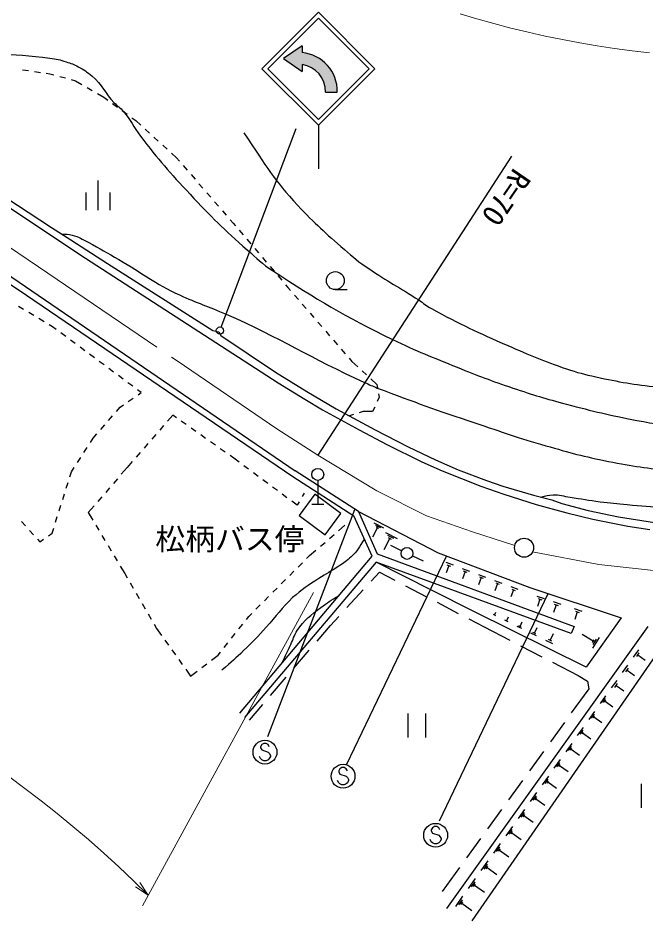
# Model space of a CAD drawing. Units: millimetres, scale not verified. Extents: x 40000 to 680000, y 20000 to 380000.
# Drawn here: x 398710 to 451336, y 243758 to 319443 of the extents above; entities that cross this region are included whole.
import ezdxf
from ezdxf.enums import TextEntityAlignment as Align

# ---------------------------------------------------------------- set-up
doc = ezdxf.new("R2010")
doc.units = ezdxf.units.MM
doc.header["$LTSCALE"] = 1000
doc.linetypes.add('CHAIN', pattern=[18.5, 12, -1.5, 3.5, -1.5])
for name, color, linetype, lineweight in [('M-BGD', 7, 'Continuous', 25), ('M-BMK', 2, 'CHAIN', 13), ('M-BMK-HTXT', 7, 'Continuous', 13), ('M-BMK-SRVR', 3, 'Continuous', 25), ('M-STR-HTXT', 7, 'Continuous', 13), ('M-STR-STRC', 7, 'Continuous', 25)]:
    doc.layers.add(name, color=color, linetype=linetype, lineweight=lineweight)
doc.styles.add('ＭＳ ゴシック', font='')
doc.styles.get('ＭＳ ゴシック').set_extended_font_data('MS Gothic')

msp = doc.modelspace()

# ---------------------------------------------------------------- hatches: boundary and pattern name
at = {"layer": 'M-STR-STRC'}
msp.add_hatch(color=256, dxfattribs=at).paths.add_polyline_path([(425468, 313233, 0.39588), (422512, 316544), (422512, 317128), (420948, 316042), (422512, 314956), (422512, 315539, -0.38773), (424468, 313233)])

# ---------------------------------------------------------------- linework, layer by layer
at = {"layer": 'M-BGD'}
for p, q in [((399095, 315108), (399590, 315036)), ((400085, 314965), (400580, 314893)), ((401074, 314821), (401365, 314779)), ((401365, 314779), (401722, 314682)), ((402205, 314551), (402687, 314419)), ((403170, 314288), (403527, 314191)), ((403527, 314191), (404065, 313880)), ((404498, 313629), (404931, 313379)), ((405363, 313128), (405901, 312817)), ((405901, 312817), (406233, 312572)), ((406635, 312275), (407038, 311978)), ((407440, 311681), (407842, 311384)), ((408244, 311087), (408576, 310842)), ((408576, 310842), (408989, 310465)), ((409358, 310128), (409728, 309791)), ((410097, 309454), (410467, 309117)), ((410836, 308781), (411205, 308444)), ((411575, 308107), (411988, 307730)), ((411988, 307730), (412233, 307448)), ((412560, 307070), (412888, 306693)), ((405393, 305826), (405393, 303326)), ((413216, 306315), (413543, 305937)), ((413871, 305559), (414199, 305182)), ((404393, 304826), (404393, 303326)), ((406393, 304826), (406393, 303326)), ((414526, 304804), (414854, 304426)), ((415182, 304049), (415509, 303671)), ((415837, 303293), (416165, 302916)), ((416492, 302538), (416737, 302256)), ((416737, 302256), (416923, 302037)), ((417247, 301657), (417572, 301276)), ((417896, 300895), (418220, 300514)), ((418544, 300134), (418868, 299753)), ((419192, 299372), (419517, 298992)), ((419841, 298611), (420165, 298230)), ((420489, 297850), (420813, 297469)), ((421137, 297088), (421324, 296869)), ((421324, 296869), (421554, 296603)), ((421881, 296224), (422207, 295846)), ((425302, 296684), (426302, 296684)), ((399177, 295017), (398748, 295273)), ((422534, 295467), (422861, 295089)), ((400035, 294503), (399606, 294760)), ((423188, 294710), (423514, 294332)), ((400893, 293989), (400464, 294246)), ((401591, 293571), (401322, 293733)), ((423841, 293953), (424168, 293575)), ((401900, 293343), (401591, 293571)), ((402703, 292747), (402301, 293045)), ((424494, 293196), (424821, 292818)), ((403506, 292151), (403105, 292449)), ((425148, 292439), (425475, 292061)), ((404309, 291556), (403908, 291854)), ((425801, 291682), (426128, 291304)), ((405113, 290960), (404711, 291258)), ((405916, 290365), (405514, 290662)), ((426455, 290925), (426685, 290658)), ((426685, 290658), (427182, 290203)), ((406719, 289769), (406318, 290067)), ((407523, 289173), (407121, 289471)), ((427551, 289865), (427919, 289527)), ((428288, 289189), (428785, 288733)), ((408326, 288578), (407924, 288876)), ((428785, 288733), (428839, 288446)), ((409036, 288051), (408727, 288280)), ((408771, 287867), (409036, 288051)), ((428987, 287667), (428812, 287287)), ((428933, 287955), (428987, 287667)), ((407274, 286827), (407539, 287011)), ((407949, 287296), (408360, 287582)), ((406301, 285715), (406630, 286091)), ((406959, 286468), (407274, 286827)), ((411673, 286158), (411237, 285657)), ((411984, 285938), (411673, 286158)), ((426813, 286201), (426477, 286096)), ((427627, 286453), (427291, 286349)), ((428426, 286453), (427627, 286453)), ((428602, 286833), (428426, 286453)), ((405642, 284962), (405972, 285339)), ((412800, 285361), (412392, 285650)), ((404999, 284227), (405313, 284586)), ((410909, 285279), (410581, 284902)), ((413617, 284784), (413209, 285073)), ((404770, 283872), (404999, 284227)), ((410253, 284524), (409925, 284147)), ((414434, 284207), (414025, 284495)), ((415250, 283630), (414842, 283918)), ((404228, 283031), (404499, 283452)), ((409597, 283770), (409269, 283392)), ((416067, 283053), (415659, 283341)), ((403687, 282191), (403958, 282611)), ((408941, 283015), (408613, 282638)), ((416786, 282544), (416475, 282764)), ((417230, 282215), (416786, 282544)), ((403187, 281415), (403416, 281770)), ((407849, 281759), (407366, 281198)), ((408284, 282260), (407849, 281759)), ((418033, 281619), (417631, 281917)), ((403052, 280986), (403187, 281415)), ((407039, 280819), (406713, 280440)), ((418836, 281023), (418434, 281321)), ((427231, 278074), (421949, 281478)), ((402751, 280033), (402901, 280510)), ((406387, 280061), (406061, 279682)), ((419639, 280427), (419237, 280725)), ((420442, 279831), (420040, 280129)), ((423834, 280690), (423834, 278690)), ((402450, 279079), (402600, 279556)), ((405734, 279303), (405408, 278924)), ((421245, 279235), (420843, 279533)), ((422690, 279624), (422517, 279331)), ((402149, 278125), (402299, 278602)), ((405082, 278546), (404599, 277985)), ((422090, 278607), (421646, 278937)), ((422263, 278900), (422090, 278607)), ((423334, 278690), (424334, 278690)), ((404599, 277985), (404969, 277366)), ((399008, 277239), (399342, 276868)), ((401848, 277172), (401998, 277649)), ((428531, 277141), (429335, 276724)), ((399677, 276496), (400012, 276125)), ((401254, 276048), (401562, 276266)), ((401562, 276266), (401697, 276695)), ((405226, 276937), (405482, 276508)), ((425576, 276467), (426108, 276922)), ((428829, 276732), (428412, 275928)), ((428680, 276936), (429082, 276728)), ((428728, 276784), (428929, 276680)), ((429506, 276331), (430478, 275826)), ((400346, 275753), (400537, 275541)), ((400537, 275541), (400846, 275759)), ((405739, 276079), (405996, 275650)), ((424817, 275816), (425196, 276142)), ((429866, 275835), (429362, 274863)), ((429686, 276083), (430172, 275831)), ((429744, 275898), (429988, 275772)), ((406252, 275220), (406509, 274791)), ((423146, 274385), (423677, 274841)), ((424057, 275166), (424437, 275491)), ((430862, 274790), (429967, 275238)), ((406765, 274362), (407022, 273933)), ((422894, 274134), (423146, 274385)), ((431764, 274359), (432674, 273945)), ((407279, 273504), (407649, 272886)), ((422187, 273427), (422541, 273780)), ((445060, 267859), (428717, 273836)), ((434562, 273829), (435179, 273597)), ((434812, 273559), (434580, 272942)), ((434658, 273617), (434967, 273501)), ((435931, 273314), (436541, 273085)), ((407649, 272886), (407859, 272521)), ((421480, 272720), (421834, 273073)), ((428301, 272238), (428998, 272998)), ((428998, 272998), (430288, 272322)), ((436179, 273047), (435949, 272436)), ((436026, 273104), (436331, 272989)), ((437294, 272802), (437897, 272575)), ((437539, 272537), (437312, 271934)), ((437388, 272594), (437690, 272481)), ((408110, 272088), (408360, 271655)), ((420773, 272012), (421126, 272366)), ((431174, 271858), (432946, 270930)), ((438650, 272292), (439247, 272068)), ((438892, 272031), (438667, 271434)), ((438743, 272087), (439041, 271975)), ((439999, 271785), (440589, 271563)), ((408610, 271223), (408861, 270790)), ((419359, 270598), (419712, 270952)), ((420066, 271305), (420419, 271659)), ((426272, 270028), (427625, 271502)), ((440238, 271526), (440016, 270936)), ((440091, 271582), (440386, 271471)), ((442186, 270994), (442805, 270787)), ((409111, 270357), (409361, 269924)), ((418652, 269891), (419005, 270245)), ((433832, 270466), (435603, 269538)), ((442444, 270735), (442237, 270116)), ((442289, 270787), (442598, 270684)), ((443546, 270539), (444200, 270321)), ((443819, 270267), (443600, 269613)), ((443655, 270321), (443982, 270212)), ((409612, 269491), (409862, 269059)), ((418047, 269286), (418298, 269538)), ((438744, 269342), (438551, 269438)), ((438647, 269390), (438766, 269632)), ((445311, 269950), (445964, 269731)), ((445583, 269677), (445365, 269024)), ((445420, 269732), (445746, 269623)), ((417846, 269033), (418047, 269286)), ((424899, 268532), (425596, 269291)), ((436489, 269074), (437780, 268399)), ((439784, 268829), (439504, 268967)), ((439644, 268898), (439816, 269248)), ((440781, 268453), (440966, 268827)), ((449271, 269154), (446338, 265038)), ((410112, 268626), (410323, 268261)), ((410323, 268261), (410728, 267696)), ((417225, 268249), (417536, 268641)), ((423774, 267218), (424899, 268532)), ((434646, 244799), (451514, 268434)), ((437780, 268399), (439935, 267287)), ((440922, 268268), (440548, 268452)), ((440875, 268407), (440688, 268500)), ((442108, 267831), (441869, 267949)), ((441989, 267890), (442224, 268367)), ((445316, 268448), (445060, 267859)), ((411019, 267290), (411311, 266884)), ((416604, 267466), (416915, 267857)), ((442168, 267653), (441691, 267888)), ((443532, 266980), (442942, 267271)), ((443458, 267200), (443163, 267346)), ((443310, 267273), (443601, 267863)), ((446903, 267215), (445995, 267770)), ((446973, 267329), (446834, 267101)), ((447408, 267531), (446853, 266622)), ((447156, 267373), (446878, 266918)), ((411602, 266477), (411893, 266071)), ((415983, 266682), (416294, 267074)), ((421822, 264940), (423123, 266459)), ((440824, 266828), (442601, 265911)), ((450299, 265871), (450735, 266482)), ((412185, 265665), (412476, 265258)), ((414919, 265616), (415472, 266037)), ((415472, 266037), (415673, 266290)), ((452402, 266370), (436743, 243758)), ((450561, 265914), (450779, 266220)), ((450670, 266067), (451282, 265631)), ((414123, 265011), (414521, 265313)), ((443490, 265453), (445645, 264341)), ((449382, 264586), (449829, 265212)), ((449650, 264631), (449874, 264944)), ((412767, 264852), (413173, 264287)), ((413173, 264287), (413725, 264708)), ((419871, 262661), (421172, 264180)), ((445645, 264341), (446436, 263866)), ((449762, 264787), (450388, 264340)), ((446436, 263866), (446536, 263216)), ((448455, 263287), (448912, 263927)), ((448729, 263333), (448958, 263653)), ((448844, 263493), (449484, 263035)), ((446536, 263216), (445082, 261205)), ((447517, 261972), (447985, 262628)), ((418096, 260588), (419221, 261901)), ((447716, 262078), (447950, 262406)), ((447856, 262101), (447973, 262265)), ((447915, 262183), (448570, 261715)), ((431371, 261149), (431371, 259149)), ((432871, 261149), (432871, 259149)), ((446568, 260643), (447047, 261314)), ((444496, 260395), (443324, 258774)), ((446772, 260751), (447011, 261086)), ((446915, 260775), (447035, 260943)), ((446975, 260859), (447646, 260380)), ((445609, 259299), (446098, 259985)), ((445817, 259409), (446062, 259752)), ((445964, 259434), (446086, 259605)), ((446025, 259519), (446711, 259030)), ((444638, 257939), (445139, 258640)), ((444851, 258052), (445101, 258402)), ((445001, 258077), (445126, 258252)), ((445064, 258164), (445765, 257664)), ((442738, 257964), (441566, 256344)), ((443657, 256564), (444168, 257280)), ((443874, 256679), (444130, 257037)), ((444028, 256704), (444155, 256883)), ((444092, 256794), (444808, 256283)), ((442664, 255172), (443186, 255904)), ((440980, 255533), (439808, 253913)), ((442886, 255290), (443147, 255656)), ((443043, 255316), (443173, 255499)), ((443108, 255408), (443840, 254885)), ((450942, 255244), (450942, 253244)), ((441660, 253765), (442193, 254513)), ((441887, 253885), (442153, 254259)), ((442047, 253912), (442180, 254099)), ((442114, 254006), (442862, 253472)), ((439222, 253102), (438050, 251482)), ((440644, 252342), (441189, 253106)), ((440876, 252465), (441148, 252847)), ((441039, 252492), (441176, 252683)), ((441108, 252588), (441872, 252042)), ((439616, 250902), (440173, 251683)), ((439853, 251028), (440132, 251418)), ((437464, 250672), (436292, 249051)), ((440020, 251056), (440160, 251251)), ((440090, 251153), (440870, 250596)), ((438577, 249446), (439146, 250243)), ((438819, 249574), (439103, 249973)), ((438990, 249603), (439132, 249802)), ((439061, 249702), (439857, 249134)), ((437526, 247974), (438107, 248787)), ((437773, 248104), (438063, 248511)), ((437947, 248133), (438092, 248337)), ((435705, 248241), (434251, 246230)), ((438020, 248235), (438833, 247655)), ((436463, 246484), (437056, 247314)), ((436715, 246617), (437011, 247032)), ((436893, 246647), (437041, 246855)), ((436967, 246751), (437797, 246158)), ((435388, 244977), (435992, 245824)), ((435645, 245113), (435947, 245537)), ((435826, 245144), (435977, 245355)), ((435902, 245250), (436749, 244645))]:
    msp.add_line(p, q, dxfattribs=at)
for points in [[(374801, 315907), (376963, 315229), (380016, 314169), (380949, 313830), (383832, 312558), (386376, 311286), (388326, 310268), (390913, 308784), (393796, 307045), (396679, 305053), (401512, 301873)], [(338592, 313491), (350506, 313915), (353474, 313915), (355297, 313872), (357672, 313745), (359834, 313576), (362124, 313321), (362802, 313236), (365431, 312770), (367169, 312388), (369289, 311837), (371918, 311031), (375522, 309802), (379931, 308106), (381924, 307258), (383662, 306452), (387606, 304417), (391549, 302085), (397103, 298438), (421949, 281478)], [(397909, 303611), (403887, 299625), (420507, 288856), (422754, 287499), (424238, 286608), (427291, 284912), (429623, 283683), (432549, 282241), (434245, 281478), (437509, 280206), (439417, 279527), (442131, 278679), (444717, 277959), (446880, 277450), (449805, 276856), (451671, 276559)], [(391421, 301449), (398714, 296700), (421737, 281012), (426843, 277713)], [(401512, 301873), (403124, 300855), (406219, 298862), (415038, 293265), (415547, 293138), (415716, 292841), (420295, 289746), (422924, 288135), (425383, 286693), (428648, 284912), (431404, 283513), (433693, 282411), (435601, 281563), (437976, 280672), (439332, 280206), (441919, 279443)], [(441919, 279443), (443445, 279061), (444293, 278764), (446498, 278171), (449042, 277619), (452052, 277153)], [(427231, 278074), (433924, 274603), (441614, 271712), (449271, 269154)], [(427231, 278074), (428812, 274537), (445316, 268448)], [(417298, 261164), (428400, 274336), (426843, 277713)], [(433416, 271445), (428717, 273836), (417693, 260812)], [(446338, 265038), (436898, 269695), (433416, 271445)]]:
    msp.add_lwpolyline(points, dxfattribs=at)
msp.add_lwpolyline([(422266, 277756), (424454, 276134), (425771, 277910), (423582, 279532)], close=True, dxfattribs=at)
for centre, radius in [((425302, 297434), 750), ((415629, 293245), 305), ((423834, 281190), 500), ((431309, 274567), 500)]:
    msp.add_circle(centre, radius, dxfattribs=at)
for points, knots in [([(271643, 303062), (272158, 303096), (272317, 303120), (272745, 303189), (273543, 303318), (273979, 303464), (274738, 303740), (276399, 304345), (277184, 305013), (278745, 305841), (280849, 306957), (282046, 307551), (284109, 308743), (286575, 310169), (287853, 311141), (290299, 312601), (292682, 314025), (293920, 315016), (296447, 316163), (297312, 316556), (297825, 316712), (298725, 317020), (299139, 317162), (299370, 317251), (299796, 317350), (301033, 317638), (301759, 317615), (303018, 317780), (304393, 317961), (305159, 318099), (306538, 318240), (308471, 318439), (309574, 318353), (311499, 318622), (313509, 318902), (314585, 319344), (316587, 319682), (318228, 319959), (319165, 320019), (320827, 320106), (327460, 320452), (331187, 319685), (337829, 319766), (341774, 319814), (343989, 319853), (347920, 320190), (349350, 320313), (350153, 320404), (351566, 320656), (354259, 321136), (355731, 321604), (358435, 322013), (359372, 322155), (359905, 322189), (360852, 322225), (361795, 322261), (362329, 322277), (363269, 322183), (368950, 321609), (371958, 320211), (377557, 319087), (380764, 318444), (382553, 318033), (385783, 317518), (388452, 317092), (389958, 316901), (392651, 316670), (396058, 316378), (398000, 316559), (401386, 316076), (401923, 316000), (402228, 315953), (402742, 315780), (403150, 315642), (403382, 315563), (403760, 315356), (404231, 315097), (404497, 314943), (404905, 314592), (405769, 313848), (405970, 313159), (406770, 312345), (407058, 312053), (407266, 311935), (407533, 311624), (408178, 310876), (408381, 310336), (408975, 309547), (410480, 307548), (411421, 306498), (413130, 304671), (414914, 302763), (415953, 301724), (417921, 300007), (418728, 299303), (419141, 298849), (420041, 298268), (423845, 295817), (426017, 294475), (430090, 292502), (432166, 291496), (433379, 291038), (435517, 290170), (437318, 289438), (438338, 289051), (440181, 288431), (441919, 287847), (442901, 287537), (444675, 287074), (446961, 286478), (448248, 286161), (450568, 285718), (452114, 285422), (452989, 285291), (454554, 285124), (455577, 285015), (456154, 284978), (457183, 284954), (458690, 284919), (459541, 284894), (461041, 285039), (463957, 285321), (465612, 285457), (468461, 286141), (468879, 286242), (469108, 286319), (469521, 286438), (470815, 286812), (471543, 287009), (472828, 287413), (474428, 287916), (475308, 288253), (476856, 288897), (480913, 290585), (483026, 291894), (487074, 293603), (489755, 294735), (491335, 295172), (494028, 296274), (495133, 296726), (495758, 296970), (496826, 297504), (498014, 298097), (498681, 298436), (499794, 299157), (501854, 300492), (503003, 301267), (504882, 302846), (505923, 303720), (506474, 304250), (507426, 305220), (508356, 306168), (508820, 306756), (509631, 307807), (510271, 308636), (510604, 309122), (511158, 310011), (511662, 310823), (511925, 311296), (512302, 312174), (512573, 312804), (512763, 313154), (512896, 313827), (513157, 315146), (513258, 315898), (513340, 317239), (513354, 317468), (513363, 317546), (513370, 317825)], [0, 0, 0, 0, 1, 1, 1, 2, 2, 2, 3, 3, 3, 4, 4, 4, 5, 5, 5, 6, 6, 6, 7, 7, 7, 8, 8, 8, 9, 9, 9, 10, 10, 10, 11, 11, 11, 12, 12, 12, 13, 13, 13, 14, 14, 14, 15, 15, 15, 16, 16, 16, 17, 17, 17, 18, 18, 18, 19, 19, 19, 20, 20, 20, 21, 21, 21, 22, 22, 22, 23, 23, 23, 24, 24, 24, 25, 25, 25, 26, 26, 26, 27, 27, 27, 28, 28, 28, 29, 29, 29, 30, 30, 30, 31, 31, 31, 32, 32, 32, 33, 33, 33, 34, 34, 34, 35, 35, 35, 36, 36, 36, 37, 37, 37, 38, 38, 38, 39, 39, 39, 40, 40, 40, 41, 41, 41, 42, 42, 42, 43, 43, 43, 44, 44, 44, 45, 45, 45, 46, 46, 46, 47, 47, 47, 48, 48, 48, 49, 49, 49, 50, 50, 50, 51, 51, 51, 52, 52, 52, 53, 53, 53, 54, 54, 54, 55, 55, 55, 56, 56, 56, 56]), ([(402341, 301350), (402751, 301337), (402901, 301315), (403251, 301237), (403809, 301112), (404084, 300911), (404591, 300647), (405610, 300117), (406156, 299774), (407152, 299201), (409146, 298055), (410150, 297196), (412239, 296233), (413737, 295543), (414629, 295281), (416140, 294622), (420778, 292601), (423148, 290981), (427758, 288898), (428170, 288712), (428395, 288593), (428818, 288432), (431989, 287223), (433782, 286583), (437001, 285506), (439310, 284733), (440597, 284274), (442936, 283598), (444970, 283010), (446116, 282687), (448194, 282283), (450263, 281881), (451436, 281702), (453536, 281520), (456178, 281291), (457669, 281264), (460320, 281265), (462491, 281267), (463708, 281301), (465875, 281435), (468396, 281591), (469816, 281647), (472319, 281986), (474311, 282256), (475417, 282505), (477365, 283004), (478319, 283248), (478843, 283424), (479782, 283724), (482116, 284472), (483493, 284730), (485718, 285759), (490173, 287821), (492645, 289120), (496657, 291950), (496946, 292154), (497092, 292291), (497377, 292501), (498565, 293375), (499301, 293768), (500473, 294663), (503019, 296609), (504320, 297861), (506663, 300048), (508538, 301798), (509595, 302778), (511327, 304669), (512513, 305964), (513193, 306700), (514126, 308188), (514763, 309205), (515035, 309831), (515482, 310944), (516291, 312954), (516302, 313884), (516620, 316372)], [0, 0, 0, 0, 1, 1, 1, 2, 2, 2, 3, 3, 3, 4, 4, 4, 5, 5, 5, 6, 6, 6, 7, 7, 7, 8, 8, 8, 9, 9, 9, 10, 10, 10, 11, 11, 11, 12, 12, 12, 13, 13, 13, 14, 14, 14, 15, 15, 15, 16, 16, 16, 17, 17, 17, 18, 18, 18, 19, 19, 19, 20, 20, 20, 21, 21, 21, 22, 22, 22, 23, 23, 23, 24, 24, 24, 25, 25, 25, 25]), ([(417643, 309816), (419573, 306894), (420147, 305904), (422161, 303738), (423589, 302202), (424472, 301417), (426062, 300049), (426830, 299388), (427255, 299002), (428097, 298438), (429704, 297361), (430666, 296853), (432294, 295809), (432716, 295539), (432915, 295327), (433354, 295088), (435794, 293761), (437209, 293100), (439757, 291993), (441652, 291169), (442712, 290689), (444675, 290042), (445621, 289730), (446159, 289568), (447134, 289364), (449154, 288942), (450295, 288710), (452349, 288516), (454460, 288317), (455240, 288336), (457776, 288389)], [0, 0, 0, 0, 1, 1, 1, 2, 2, 2, 3, 3, 3, 4, 4, 4, 5, 5, 5, 6, 6, 6, 7, 7, 7, 8, 8, 8, 9, 9, 9, 10, 10, 10, 10]), ([(442532, 279289), (442973, 279416), (443146, 279449), (443549, 279474), (444114, 279510), (444425, 279357), (444986, 279276), (445963, 279135), (446507, 279024), (447487, 278902), (448375, 278792), (448873, 278735), (449764, 278654), (451005, 278542), (451702, 278495), (452945, 278413), (453971, 278346), (454545, 278298), (455571, 278255), (458211, 278146), (459691, 278131), (462332, 278050), (463501, 278014), (464155, 277920), (465324, 277956), (466484, 277992), (466900, 278047), (468282, 278230)], [0, 0, 0, 0, 1, 1, 1, 2, 2, 2, 3, 3, 3, 4, 4, 4, 5, 5, 5, 6, 6, 6, 7, 7, 7, 8, 8, 8, 9, 9, 9, 9]), ([(427733, 275783), (427302, 275065), (427161, 274772), (426625, 274273), (426261, 273934), (426019, 273787), (425609, 273506), (424965, 273065), (424560, 272888), (423909, 272457), (423028, 271873), (422511, 271565), (421726, 270857), (420765, 269989), (420399, 269332), (419518, 268382), (418792, 267599), (418389, 267155), (417619, 266416), (416924, 265749), (416677, 265534), (415786, 264766)], [0, 0, 0, 0, 1, 1, 1, 2, 2, 2, 3, 3, 3, 4, 4, 4, 5, 5, 5, 6, 6, 6, 7, 7, 7, 7]), ([(420796, 265314), (421172, 266095), (421270, 266294), (421564, 266927), (421777, 267388), (421827, 267684), (422104, 268110), (422692, 269015), (423232, 269377), (424092, 270029), (424663, 270460), (424890, 270615), (425620, 271038)], [0, 0, 0, 0, 1, 1, 1, 2, 2, 2, 3, 3, 3, 4, 4, 4, 4])]:
    msp.add_open_spline(points, degree=3, knots=knots, dxfattribs=at)
at = {"layer": 'M-BMK'}
for points in [[(352725, 316442), (359325, 316116), (363758, 315466), (369565, 314091), (374131, 312675), (380571, 310334), (385654, 307984), (390261, 305459), (392427, 303943), (400417, 298602), (412032, 290706), (420389, 285013), (423822, 282796), (428788, 279826), (432937, 277726), (436786, 276377), (440343, 275235)], [(441839, 274694), (447393, 273639), (452742, 273039), (460198, 272608), (466589, 272800), (473904, 274000), (479303, 275462), (485154, 277383), (491936, 280099), (496827, 282740), (500776, 285473), (511266, 292884), (515469, 296303), (518419, 299485), (520843, 302843), (523968, 308284), (525514, 311532)]]:
    msp.add_lwpolyline(points, dxfattribs=at)
at = {"layer": 'M-BMK-SRVR'}
msp.add_line((440059, 307852), (423822, 282796), dxfattribs=at)
msp.add_circle((441121, 275046), 800, dxfattribs=at)
at = {"layer": 'M-STR-HTXT'}
for p, q in [((423478, 271285), (409133, 245023)), ((409619, 245912), (408912, 246973)), ((409619, 245912), (408558, 246619))]:
    msp.add_line(p, q, dxfattribs=at)
for points in [[(435760, 319809), (437173, 319382), (438594, 318981), (440021, 318605), (441455, 318255), (442895, 317930), (444340, 317632), (445791, 317359), (447246, 317112), (448705, 316892), (450168, 316698), (451635, 316529)], [(409619, 245912), (408398, 247111), (407157, 248288), (405895, 249442), (404612, 250574), (403310, 251683), (401988, 252769), (400647, 253831), (399287, 254869), (397909, 255883)]]:
    msp.add_lwpolyline(points, dxfattribs=at)
at = {"layer": 'M-STR-STRC'}
for p, q in [((419146, 315190), (423883, 319928)), ((419641, 315190), (423883, 319433)), ((423883, 319928), (428621, 315190)), ((423883, 319433), (428126, 315190)), ((422512, 317128), (420948, 316042)), ((422512, 317128), (422512, 316544)), ((420948, 316042), (422512, 314956)), ((419146, 315190), (423883, 310452)), ((419641, 315190), (423883, 310947)), ((422512, 315539), (422512, 314956)), ((423883, 310947), (428126, 315190)), ((423883, 310452), (428621, 315190)), ((424468, 313233), (425468, 313233)), ((423883, 310452), (423883, 306817)), ((415747, 293526), (422028, 310192)), ((419656, 259232), (426947, 278257)), ((426269, 256894), (434625, 274339)), ((434037, 252145), (443147, 271200)), ((419133, 258547), (419043, 258365)), ((419043, 258365), (419043, 258274)), ((419043, 258274), (419133, 258093)), ((419315, 258638), (419133, 258547)), ((419133, 258093), (419679, 257911)), ((419497, 258638), (419315, 258638)), ((419679, 258547), (419497, 258638)), ((419770, 258365), (419679, 258547)), ((419043, 257365), (418952, 257547)), ((419133, 257274), (419043, 257365)), ((419679, 257911), (419770, 257820)), ((419770, 257365), (419679, 257274)), ((419770, 257820), (419861, 257638)), ((419861, 257547), (419770, 257365)), ((419861, 257638), (419861, 257547)), ((419315, 257183), (419133, 257274)), ((419497, 257183), (419315, 257183)), ((419679, 257274), (419497, 257183)), ((425858, 256613), (425676, 256522)), ((426040, 256613), (425858, 256613)), ((426221, 256522), (426040, 256613)), ((425676, 256522), (425585, 256341)), ((425585, 256341), (425585, 256250)), ((425585, 256250), (425676, 256068)), ((425676, 256068), (426221, 255886)), ((426312, 256341), (426221, 256522)), ((426221, 255886), (426312, 255795)), ((425585, 255341), (425494, 255522)), ((425676, 255250), (425585, 255341)), ((425858, 255159), (425676, 255250)), ((426040, 255159), (425858, 255159)), ((426221, 255250), (426040, 255159)), ((426312, 255341), (426221, 255250)), ((426312, 255795), (426403, 255613)), ((426403, 255522), (426312, 255341)), ((426403, 255613), (426403, 255522)), ((433437, 251573), (433346, 251392)), ((433346, 251392), (433346, 251301)), ((433346, 251301), (433437, 251119)), ((433619, 251664), (433437, 251573)), ((433801, 251664), (433619, 251664)), ((433983, 251573), (433801, 251664)), ((434073, 251392), (433983, 251573)), ((433346, 250392), (433255, 250573)), ((433437, 251119), (433983, 250937)), ((433983, 250937), (434073, 250846)), ((434073, 250846), (434164, 250664)), ((434164, 250573), (434073, 250392)), ((434164, 250664), (434164, 250573)), ((433437, 250301), (433346, 250392)), ((433619, 250210), (433437, 250301)), ((433801, 250210), (433619, 250210)), ((433983, 250301), (433801, 250210)), ((434073, 250392), (433983, 250301))]:
    msp.add_line(p, q, dxfattribs=at)
for centre in [(419406, 257911), (425949, 255886), (433710, 250937)]:
    msp.add_circle(centre, 1000, dxfattribs=at)
for radius, start, end in [(3242, 358.56476, 84.95584), (2242, 357.9245, 82.69614)]:
    msp.add_arc((422227, 313314), radius, start, end, dxfattribs=at)

# ---------------------------------------------------------------- texts
at = {"layer": 'M-BMK-HTXT', "style": 'ＭＳ ゴシック'}
msp.add_text('松柄バス停', height=1833, dxfattribs=at).set_placement((416467, 275766), align=Align.MIDDLE_CENTER)
at = {"layer": 'M-BMK-SRVR', "style": 'ＭＳ ゴシック'}
msp.add_text('R=70', height=1833, rotation=235.62, dxfattribs=at).set_placement((441035, 306450), align=Align.MIDDLE_LEFT)

doc.saveas('drawing.dxf')
